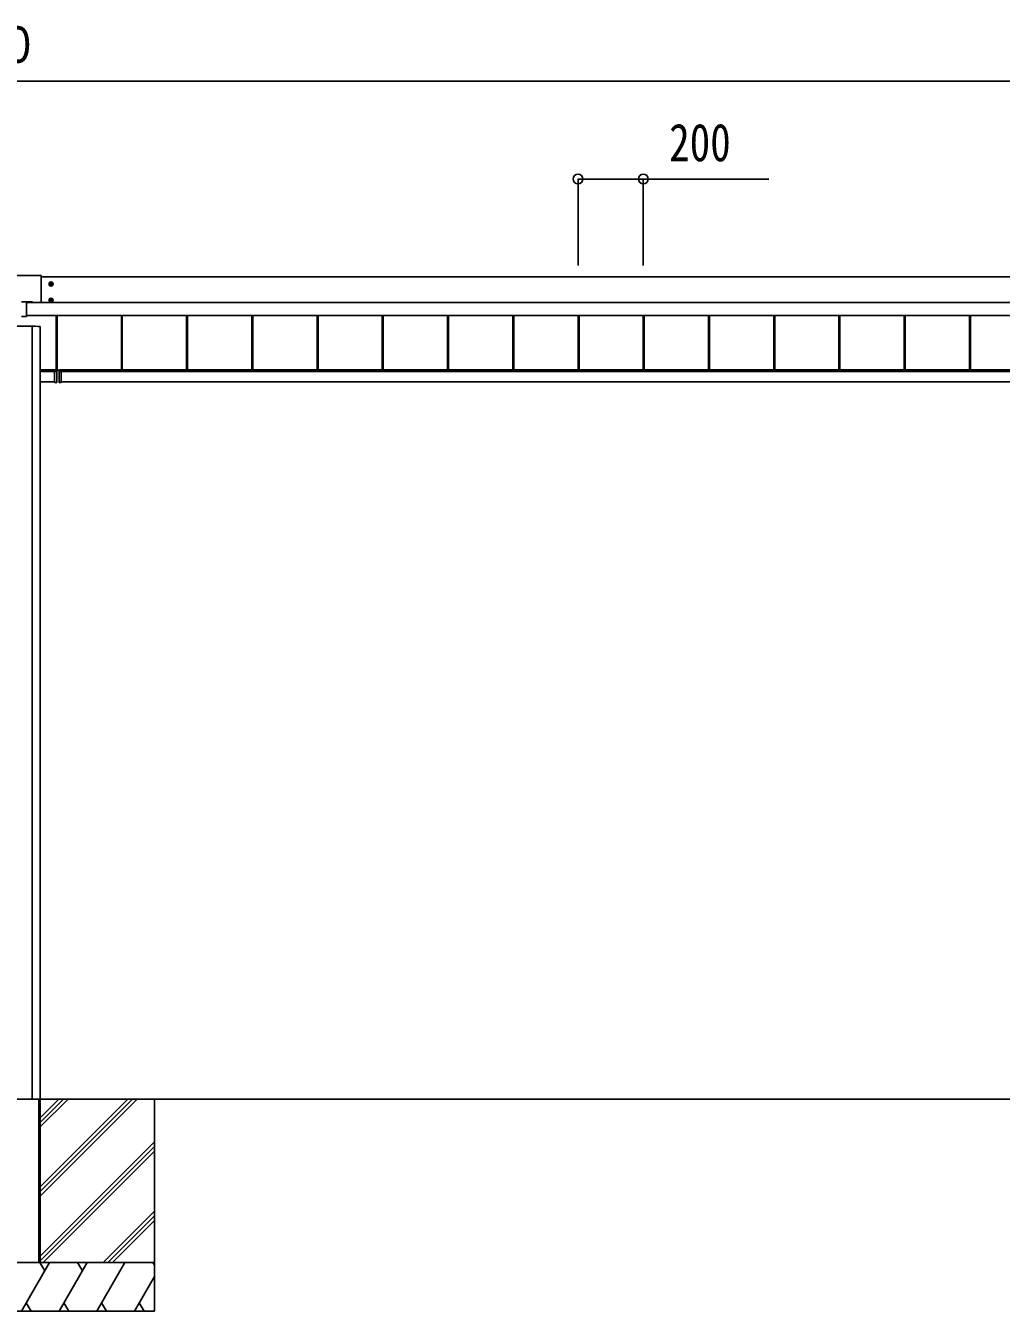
# Model space of a CAD drawing. Units: millimetres, scale not verified. Extents: x -14718 to 14718, y -10395 to 10395.
# Drawn here: x -7052 to -4061, y -7748 to -3806 of the extents above; entities that cross this region are included whole.
import ezdxf
from ezdxf.enums import TextEntityAlignment as Align

# ---------------------------------------------------------------- set-up
doc = ezdxf.new("R2010")
doc.units = ezdxf.units.MM
doc.header["$LTSCALE"] = 50
doc.layers.add('0-4_YKK_A1', color=4, linetype='Continuous')
doc.layers.add('0-5_YKK_D', color=6, linetype='Continuous')
doc.styles.add('ＭＳ ゴシック', font='')
doc.styles.get('ＭＳ ゴシック').set_extended_font_data('MS Gothic')

msp = doc.modelspace()

# ---------------------------------------------------------------- linework, layer by layer
at = {"layer": '0-4_YKK_A1'}
for p, q in [((-7005.43, -4572.15), (-7109.43, -4572.15)), ((-7004.43, -4573.15), (-7004.43, -4654.81)), ((-1910.43, -4576.37), (-7004.43, -4576.37)), ((-6981.68, -4598.11), (-6967.18, -4598.11)), ((-6976.71, -4597.35), (-6977.43, -4597.35)), ((-6974.43, -4605.36), (-6974.43, -4590.86)), ((-6972.15, -4598.87), (-6971.43, -4598.87)), ((-6981.68, -4648.08), (-6967.18, -4648.08)), ((-6976.71, -4647.32), (-6977.43, -4647.32)), ((-6974.43, -4655.33), (-6974.43, -4640.83)), ((-6972.15, -4648.84), (-6971.43, -4648.84)), ((-7064.93, -4652.31), (-7049.93, -4652.31)), ((-7049.93, -4652.31), (-7049.93, -4697.45)), ((-7049.93, -4652.48), (-7030.93, -4652.48)), ((-7049.93, -4654.48), (-7030.93, -4654.48)), ((-1758.93, -4654.81), (-7049.93, -4654.81)), ((-1758.93, -4655.29), (-7049.93, -4655.29)), ((-7030.93, -4654.81), (-7030.93, -4652.48)), ((-7049.93, -4697.45), (-7064.93, -4697.45)), ((-1758.93, -4694.26), (-7049.93, -4694.26)), ((-1758.93, -4694.78), (-7049.93, -4694.78)), ((-7049.93, -4694.92), (-1758.93, -4694.92)), ((-1758.93, -4694.92), (-7049.93, -4694.92)), ((-7032.62, -4727.12), (-7032.62, -7097.5)), ((-7007.43, -4728.86), (-7007.43, -7093.5)), ((-6958.93, -4694.92), (-6958.93, -4862.71)), ((-6958.53, -4694.92), (-6958.53, -4862.71)), ((-6955.93, -4694.92), (-6955.93, -4862.71)), ((-6758.93, -4694.92), (-6758.93, -4861.15)), ((-6756.33, -4694.92), (-6756.33, -4861.15)), ((-6755.93, -4694.92), (-6755.93, -4861.15)), ((-6558.93, -4694.92), (-6558.93, -4861.15)), ((-6556.33, -4694.92), (-6556.33, -4861.15)), ((-6555.93, -4694.92), (-6555.93, -4861.15)), ((-6358.93, -4694.92), (-6358.93, -4861.15)), ((-6356.33, -4694.92), (-6356.33, -4861.15)), ((-6355.93, -4694.92), (-6355.93, -4861.15)), ((-6158.93, -4694.92), (-6158.93, -4861.15)), ((-6156.33, -4694.92), (-6156.33, -4861.15)), ((-6155.93, -4694.92), (-6155.93, -4861.15)), ((-5958.93, -4694.92), (-5958.93, -4861.15)), ((-5956.33, -4694.92), (-5956.33, -4861.15)), ((-5955.93, -4694.92), (-5955.93, -4861.15)), ((-5758.93, -4694.92), (-5758.93, -4861.15)), ((-5756.33, -4694.92), (-5756.33, -4861.15)), ((-5755.93, -4694.92), (-5755.93, -4861.15)), ((-5558.93, -4694.92), (-5558.93, -4861.15)), ((-5556.33, -4694.92), (-5556.33, -4861.15)), ((-5555.93, -4694.92), (-5555.93, -4861.15)), ((-5358.93, -4694.92), (-5358.93, -4861.15)), ((-5356.33, -4694.92), (-5356.33, -4861.15)), ((-5355.93, -4694.92), (-5355.93, -4861.15)), ((-5158.93, -4694.92), (-5158.93, -4861.15)), ((-5156.33, -4694.92), (-5156.33, -4861.15)), ((-5155.93, -4694.92), (-5155.93, -4861.15)), ((-4958.93, -4694.92), (-4958.93, -4861.15)), ((-4956.33, -4694.92), (-4956.33, -4861.15)), ((-4955.93, -4694.92), (-4955.93, -4861.15)), ((-4758.93, -4694.92), (-4758.93, -4861.15)), ((-4756.33, -4694.92), (-4756.33, -4861.15)), ((-4755.93, -4694.92), (-4755.93, -4861.15)), ((-4558.93, -4694.92), (-4558.93, -4861.15)), ((-4556.33, -4694.92), (-4556.33, -4861.15)), ((-4555.93, -4694.92), (-4555.93, -4861.15)), ((-4358.93, -4694.92), (-4358.93, -4861.15)), ((-4356.33, -4694.92), (-4356.33, -4861.15)), ((-4355.93, -4694.92), (-4355.93, -4861.15)), ((-4158.93, -4694.92), (-4158.93, -4861.15)), ((-4156.33, -4694.92), (-4156.33, -4861.15)), ((-4155.93, -4694.92), (-4155.93, -4861.15)), ((-6959.43, -4861.15), (-7007.43, -4861.15)), ((-6959.43, -4863.15), (-7007.43, -4863.15)), ((-6963.43, -4866.02), (-7007.43, -4866.02)), ((-6963.43, -4865.78), (-6963.43, -4865.98)), ((-6957.71, -4865.79), (-6963.43, -4865.78)), ((-6963.43, -4866.28), (-6957.23, -4866.29)), ((-6959.43, -4861.15), (-6959.43, -4865.79)), ((-6959.43, -4862.71), (-6947.43, -4862.71)), ((-6957.71, -4863.21), (-6957.71, -4865.79)), ((-6957.71, -4863.21), (-6957.43, -4863.21)), ((-6957.71, -4865.79), (-6957.43, -4865.79)), ((-6957.23, -4865.99), (-6957.23, -4865.99)), ((-6957.21, -4862.71), (-6956.93, -4862.71)), ((-6957.21, -4866.29), (-6956.93, -4866.29)), ((-6956.93, -4866.29), (-6956.93, -4862.71)), ((-6956.93, -4899.38), (-6956.93, -4866.29)), ((-6949.93, -4866.29), (-6949.93, -4862.71)), ((-6949.65, -4862.71), (-6949.93, -4862.71)), ((-6949.93, -4899.38), (-6949.93, -4866.29)), ((-6949.65, -4866.29), (-6949.93, -4866.29)), ((-6949.63, -4865.99), (-6949.63, -4865.99)), ((-6943.43, -4866.28), (-6949.63, -4866.29)), ((-6949.15, -4863.21), (-6949.43, -4863.21)), ((-6949.15, -4865.79), (-6949.43, -4865.79)), ((-6949.15, -4863.21), (-6949.15, -4865.79)), ((-6949.15, -4865.79), (-6943.43, -4865.78)), ((-1907.43, -4861.15), (-6947.43, -4861.15)), ((-6947.43, -4861.15), (-6947.43, -4865.79)), ((-1907.43, -4863.15), (-6947.43, -4863.15)), ((-6943.43, -4865.78), (-6943.43, -4865.98)), ((-1907.43, -4866.02), (-6943.43, -4866.02)), ((-6963.43, -4897.5), (-7007.43, -4897.5)), ((-6963.43, -4900.06), (-6957.21, -4899.68)), ((-6963.43, -4899.76), (-6963.43, -4900.06)), ((-6956.93, -4899.38), (-6957.21, -4899.38)), ((-6949.93, -4899.38), (-6949.65, -4899.38)), ((-6943.43, -4900.06), (-6949.65, -4899.68)), ((-1908.28, -4897.5), (-6943.43, -4897.5)), ((-6943.43, -4899.76), (-6943.43, -4900.06)), ((-7007.43, -7093.5), (-7007.43, -7597.5)), ((-12207.43, -7097.5), (-1357.43, -7097.5)), ((-7107.13, -7097.5), (-7007.73, -7097.5)), ((-7011.43, -7097.5), (-7011.43, -7597.5)), ((-7009.93, -7097.5), (-7009.93, -7597.5)), ((-7007.43, -7097.5), (-7007.43, -7597.5)), ((-7007.43, -7182.5), (-6922.43, -7097.5)), ((-7007.43, -7168.36), (-6936.57, -7097.5)), ((-7007.43, -7154.21), (-6950.72, -7097.5)), ((-7007.43, -7394.63), (-6710.34, -7097.54)), ((-7007.43, -7380.49), (-6724.48, -7097.54)), ((-7007.43, -7366.35), (-6738.62, -7097.54)), ((-6657.43, -7097.5), (-6657.43, -7747.5)), ((-7007.43, -7578.48), (-6657.43, -7228.48)), ((-7007.43, -7592.62), (-6657.43, -7242.62)), ((-6998.17, -7597.5), (-6657.43, -7256.76)), ((-6814.32, -7597.5), (-6657.43, -7440.61)), ((-6800.18, -7597.5), (-6657.43, -7454.75)), ((-6786.04, -7597.5), (-6657.43, -7468.89)), ((-6657.43, -7597.5), (-7457.43, -7597.5)), ((-6657.43, -7597.5), (-7457.43, -7597.5)), ((-7107.43, -7597.5), (-7007.43, -7597.5)), ((-7065.44, -7747.5), (-6978.84, -7597.5)), ((-6993.84, -7623.48), (-7008.84, -7597.5)), ((-6949.97, -7747.5), (-6863.37, -7597.5)), ((-6878.37, -7623.48), (-6893.37, -7597.5)), ((-6834.5, -7747.5), (-6747.9, -7597.5)), ((-6657.43, -7606.16), (-6662.43, -7597.5)), ((-6719.03, -7747.5), (-6657.43, -7640.8)), ((-7050.44, -7721.52), (-7035.44, -7747.5)), ((-6934.98, -7721.52), (-6919.98, -7747.5)), ((-6819.5, -7721.52), (-6804.51, -7747.5)), ((-6704.03, -7721.52), (-6689.04, -7747.5)), ((-7457.43, -7747.5), (-6657.43, -7747.5))]:
    msp.add_line(p, q, dxfattribs=at)
for points in [[(-6974.43, -4592.34), (-6979.43, -4595.22), (-6979.43, -4601), (-6974.43, -4603.88), (-6969.43, -4601), (-6969.43, -4595.22)], [(-6974.43, -4642.31), (-6979.43, -4645.19), (-6979.43, -4650.97), (-6974.43, -4653.85), (-6969.43, -4650.97), (-6969.43, -4645.19)]]:
    msp.add_lwpolyline(points, close=True, dxfattribs=at)
for points in [[(-6977.43, -4597.35), (-6977.43, -4598.87), (-6976.71, -4598.87)], [(-6973.67, -4595.83), (-6973.67, -4595.11), (-6975.19, -4595.11), (-6975.19, -4595.83)], [(-6975.19, -4600.39), (-6975.19, -4601.11), (-6973.67, -4601.11), (-6973.67, -4600.39)], [(-6971.43, -4598.87), (-6971.43, -4597.35), (-6972.15, -4597.35)], [(-6977.43, -4647.32), (-6977.43, -4648.84), (-6976.71, -4648.84)], [(-6973.67, -4645.8), (-6973.67, -4645.08), (-6975.19, -4645.08), (-6975.19, -4645.8)], [(-6975.19, -4650.36), (-6975.19, -4651.08), (-6973.67, -4651.08), (-6973.67, -4650.36)], [(-6971.43, -4648.84), (-6971.43, -4647.32), (-6972.15, -4647.32)], [(-6957.25, -4865.99), (-6963.43, -4865.98), (-6963.43, -4866.28), (-6963.43, -4899.76)], [(-6957.21, -4866.29), (-6957.21, -4899.38), (-6963.43, -4899.76)], [(-6957.43, -4865.81), (-6957.43, -4865.79), (-6957.43, -4863.21)], [(-6957.23, -4865.99), (-6957.23, -4865.99), (-6957.24, -4865.99)], [(-6949.65, -4866.29), (-6949.65, -4899.38), (-6943.43, -4899.76)], [(-6949.63, -4865.99), (-6949.63, -4865.99), (-6949.62, -4865.99)], [(-6949.61, -4865.99), (-6943.43, -4865.98), (-6943.43, -4866.28), (-6943.43, -4899.76)], [(-6949.43, -4865.81), (-6949.43, -4865.79), (-6949.43, -4863.21)], [(-7107.13, -7097.5), (-7007.73, -7097.5), (-7007.43, -7097.5)]]:
    msp.add_lwpolyline(points, dxfattribs=at)
for centre, radius in [((-6974.43, -4598.11), 6.25), ((-6974.43, -4598.11), 5), ((-6974.43, -4648.08), 6.25), ((-6974.43, -4648.08), 5)]:
    msp.add_circle(centre, radius, dxfattribs=at)
for centre, radius, start, end in [((-7005.43, -4573.15), 1, 0.01746, 90.01745), ((-6974.43, -4598.11), 5.58, 153.74848, 206.25152), ((-6974.43, -4598.11), 5.58, 93.74848, 146.25152), ((-6974.43, -4598.11), 5.58, 213.74848, 266.25152), ((-6976.71, -4595.83), 1.52, 270, 0), ((-6976.71, -4600.39), 1.52, 0, 90), ((-6974.43, -4598.11), 5.58, 33.74848, 86.25152), ((-6974.43, -4598.11), 5.58, 273.74848, 326.25152), ((-6972.15, -4595.83), 1.52, 180, 270), ((-6972.15, -4600.39), 1.52, 90, 180), ((-6974.43, -4598.11), 5.58, 333.74848, 26.25152), ((-6974.43, -4648.08), 5.58, 153.74848, 206.25152), ((-6974.43, -4648.08), 5.58, 93.74848, 146.25152), ((-6976.71, -4645.8), 1.52, 270, 0), ((-6976.71, -4650.36), 1.52, 0, 90), ((-6974.43, -4648.08), 5.58, 33.74848, 86.25152), ((-6972.15, -4645.8), 1.52, 180, 270), ((-6972.15, -4650.36), 1.52, 90, 180), ((-6974.43, -4648.08), 5.58, 333.74848, 26.25152), ((-6974.43, -4648.08), 5.58, 213.74848, 266.25152), ((-6974.43, -4648.08), 5.58, 273.74848, 326.25152), ((-6957.64, -4867.78), 1.98, 83.79926, 91.95127), ((-6957.25, -4866.29), 0.3, 87.77338, 89.77816), ((-6957.25, -4866.14), 0.141, 85.77463, 89.9759), ((-6958.48, -4866.22), 1.25, 356.45735, 10.27369), ((-6958.44, -4866.17), 1.21, 354.17006, 8.37745), ((-6958.56, -4862.78), 1.35, 350.09675, 2.91202), ((-6957.23, -4862.71), 0.3, 269.98255, 359.98254), ((-6957.23, -4866.29), 0.3, 0, 89.87763), ((-6958.43, -4866.22), 1.22, 356.27163, 10.47203), ((-6949.63, -4862.71), 0.3, 180.01746, 270.01745), ((-6949.63, -4866.29), 0.3, 90.12237, 180), ((-6948.44, -4866.22), 1.22, 169.52797, 183.72837), ((-6948.3, -4862.78), 1.35, 177.08798, 189.90325), ((-6948.42, -4866.17), 1.21, 171.62255, 185.82994), ((-6948.38, -4866.22), 1.25, 169.72631, 183.54265), ((-6949.61, -4866.29), 0.3, 90.22184, 92.22662), ((-6949.61, -4866.14), 0.141, 90.0241, 94.22537), ((-6949.22, -4867.78), 1.98, 88.04873, 96.20074), ((-6957.23, -4899.38), 0.3, 273.5, 0), ((-6958.44, -4899.53), 1.24, 353.06854, 6.93146), ((-6949.63, -4899.38), 0.3, 180, 266.5), ((-6948.42, -4899.53), 1.24, 173.06854, 186.93146)]:
    msp.add_arc(centre, radius, start, end, dxfattribs=at)
for centre, major_axis, ratio, start_param, end_param in [((-7057.43, -4728.86), (50, 0), 0.04, 6.2831853, 9.424778), ((-6957.21, -4863.21), (-0.301, 0.4), 0.997782, 5.6362522, 7.2070486), ((-6957.73, -4865.79), (-0.001, 0.2), 0.09157, 4.6769241, 4.7117655), ((-6957.23, -4865.79), (0.482, 0.007), 0.414889, 3.1353871, 4.6694768), ((-6957.23, -4863.21), (-0.108, 0.169), 0.994155, 5.7105836, 7.28138), ((-6957.23, -4865.79), (0.145, 0.15), 0.921201, 2.3804184, 3.9145081), ((-6957.21, -4865.79), (-0.301, 0.4), 0.997782, 2.4579529, 2.4946596), ((-6949.65, -4863.21), (0.301, 0.4), 0.997782, 5.3593221, 6.9301184), ((-6949.65, -4865.79), (0.301, 0.4), 0.997782, 3.7885257, 3.8252324), ((-6949.63, -4863.21), (0.108, 0.169), 0.994155, 5.2849907, 6.855787), ((-6949.63, -4865.79), (-0.145, 0.15), 0.921201, 2.3686772, 3.9027669), ((-6949.63, -4865.79), (-0.482, 0.007), 0.414889, 1.6137085, 3.1477982), ((-6949.13, -4865.79), (0.001, 0.2), 0.09157, 1.5714198, 1.6062613)]:
    msp.add_ellipse(centre, major_axis=major_axis, ratio=ratio, start_param=start_param, end_param=end_param, dxfattribs=at)
at = {"layer": '0-5_YKK_D'}
for p, q in [((-12187.43, -3976.37), (-1927.43, -3976.37)), ((-5358.93, -4541.21), (-5358.93, -4275.37)), ((-5158.93, -4541.21), (-5158.93, -4275.37))]:
    msp.add_line(p, q, dxfattribs=at)
msp.add_lwpolyline([(-5358.93, -4276.37), (-5158.93, -4276.37), (-4773.83, -4276.37)], dxfattribs=at)
for centre in [(-5358.93, -4276.37), (-5158.93, -4276.37)]:
    msp.add_circle(centre, 14.88, dxfattribs=at)

# ---------------------------------------------------------------- texts
at = {"layer": '0-5_YKK_D', "style": 'ＭＳ ゴシック', "width": 0.8}
for s, p in [('D', (-7099.43, -3956.37)), ('200', (-5079.43, -4256.37))]:
    msp.add_text(s, height=115.5, dxfattribs=at).set_placement(p, align=Align.BOTTOM_LEFT)

doc.saveas('drawing.dxf')
